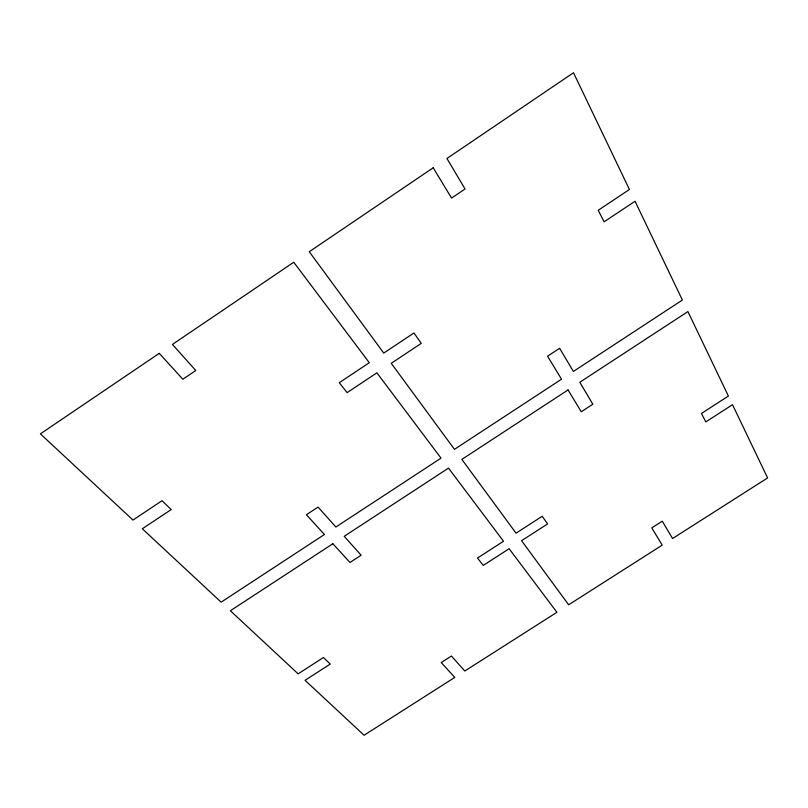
<?xml version="1.0" encoding="UTF-8"?>
<svg xmlns="http://www.w3.org/2000/svg" width="808" height="808" viewBox="0 0 808 808"><rect width="100%" height="100%" fill="white"/><g stroke="black" fill="none" stroke-linecap="round" stroke-linejoin="round"><path stroke-width="1.21" d="M159.257 353.349L40.4 433.866L132.977 520.059L162.044 500.707L171.185 509.575L142.319 528.765L221.139 602.162L324.442 534.492L306.424 514.736L318.049 507.091L335.875 527.008L441.027 458.136L376.902 372.841L347.117 392.637L339.279 382.699L369.296 362.711L293.759 262.236L172.427 344.43L195.778 370.519L182.85 379.235L159.257 353.349M433.199 167.781L309.282 251.722L383.75 353.086L413.959 332.967L421.241 343.37L391.254 363.307L454.46 449.339L561.53 379.204L547.561 356.207L559.621 348.278L573.377 371.448L682.386 300.041L635.058 201.253L604.091 221.836L598.223 210.282L629.432 189.506L573.498 72.75L446.935 158.479L465.055 188.991L451.581 198.071L433.199 167.781M332.866 543.734L230.371 610.747L298.142 673.852L323.463 657.51L330.23 664.075L305.06 680.306L364.075 735.25L454.783 677.407L441.219 662.54L451.399 656.035L464.802 671.014L556.914 612.282L509.131 548.723L483.275 565.398L477.498 558.055L503.515 541.259L448.521 468.105L344.208 536.31L361.125 555.207L349.965 562.479L332.866 543.734M568.044 389.951L461.843 459.399L516.049 533.169L542.219 516.272L547.582 523.927L521.574 540.693L568.66 604.788L662.227 545.117L651.773 527.897L662.277 521.18L672.569 538.522L767.6 477.922L732.513 404.687L705.778 421.917L701.475 413.444L728.392 396.071L687.911 311.575L579.801 382.265L592.84 404.222L581.275 411.757L568.044 389.951"/></g></svg>
